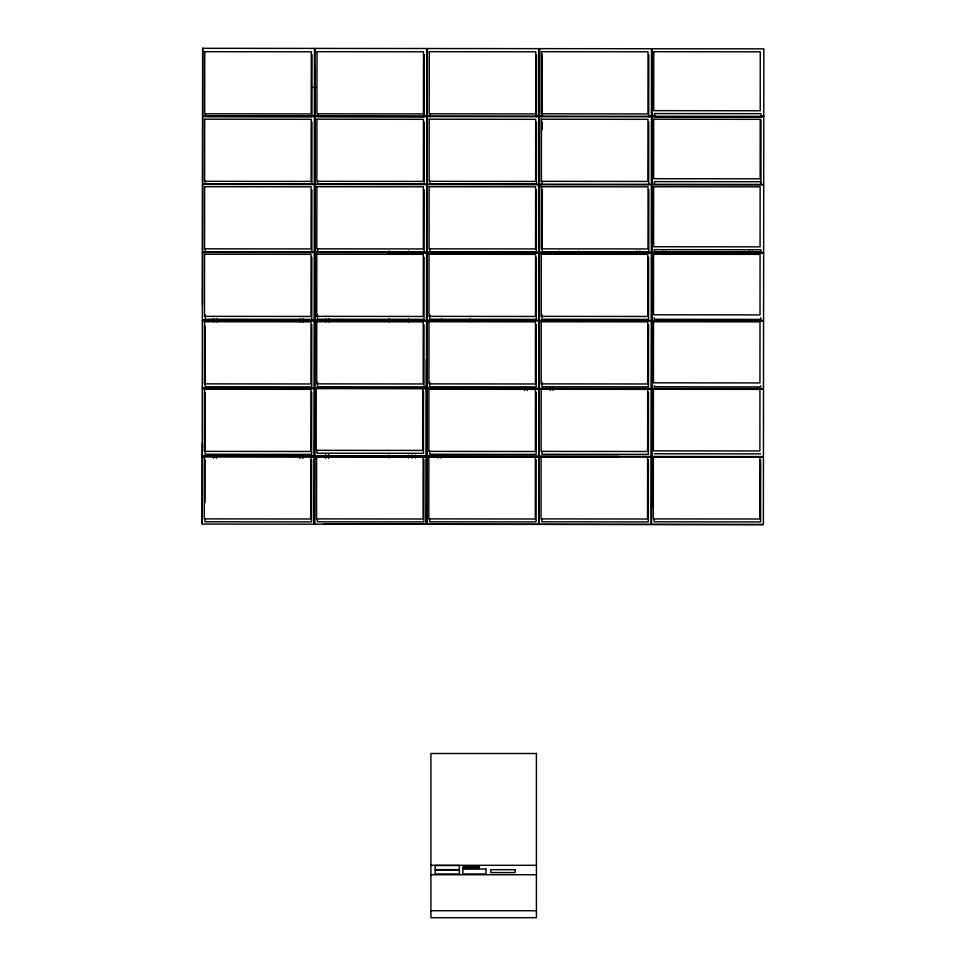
<?xml version="1.0" encoding="UTF-8"?>
<svg xmlns="http://www.w3.org/2000/svg" width="966" height="966" viewBox="0 0 966 966"><rect width="100%" height="100%" fill="white"/><g stroke="black" fill="none" stroke-linecap="round" stroke-linejoin="round"><path stroke-width="1.45" d="M202.22 456.024L202.292 388.501L314.119 388.622L314.047 456.133L202.22 456.024L314.047 456.133M202.292 387.982L202.365 320.47L314.179 320.579L314.107 388.103L202.292 387.982M202.292 523.934L202.365 456.689L313.902 456.797M202.365 455.892L202.377 442.971M202.51 305.413L202.57 252.561M202.57 251.764L202.631 184.518M202.703 116.475L202.631 183.721L205.649 183.721M202.703 115.691L202.775 48.433M204.357 456.761L204.297 518.875L310.786 518.984L310.847 456.87M205.082 518.827L205.082 521.785L311.571 521.894L311.644 459.78M205.094 502.561L205.142 459.671M205.215 392.16L205.142 454.274L311.644 454.382L311.704 392.268M205.275 326.122L205.215 386.762L311.716 386.859L311.776 324.745M205.287 314.807L205.287 319.239L311.776 319.348L311.837 257.234M205.347 248.769L205.347 251.728L311.849 251.836L311.909 189.722M205.42 181.258L205.42 184.216L311.909 184.325L311.97 122.211M205.48 113.747L205.48 116.705L311.982 116.801L312.042 54.7M205.987 183.552L205.975 184.289M213.305 457.884L213.317 454.865M213.45 321.811L213.45 318.828M213.522 457.981L213.522 454.95M216.263 457.981L216.275 454.95M216.481 457.884L216.481 454.877M216.613 321.811L216.613 318.828M299.81 457.969L299.822 454.95M299.943 321.895L299.955 318.913M300.028 458.053L300.028 455.034M302.769 458.053L302.769 455.046M302.974 457.969L302.986 454.962M303.119 321.895L303.119 318.913M314.578 456.664L314.505 524.176L426.332 524.284L426.392 456.773L314.578 456.664M314.578 456.145L314.638 388.622L426.465 388.73L426.392 456.254L314.578 456.145L426.392 456.242M314.638 524.043L314.711 456.797L426.26 456.906L426.187 524.152L323.598 524.055M314.711 456L314.783 388.755M314.783 387.958L314.844 320.712L426.392 320.833M314.844 319.927L314.916 252.669M314.916 251.885L314.976 184.639M315.049 116.596L314.988 183.842L317.995 183.842M315.097 66.485L315.049 115.799L318.068 115.799M316.606 456.773L316.546 518.887L423.048 518.996L423.108 456.882M316.969 450.253L316.969 453.211L423.47 453.32L423.531 391.206M317.343 518.839L317.331 521.797L423.832 521.894L423.893 459.78M317.476 382.331L317.464 386.762L423.965 386.871L424.026 324.757M317.536 314.819L317.536 319.251L424.038 319.36L424.098 257.246M317.609 248.781L317.609 251.74L424.098 251.836L424.159 189.734M317.669 181.27L317.669 184.228L424.171 184.325L424.231 122.211M317.742 113.747L317.742 116.705L424.231 116.814L424.291 54.7M325.518 457.993L325.518 454.986M325.651 321.92L325.663 318.937M325.735 458.089L325.735 455.058M328.476 458.089L328.476 455.071M328.681 458.005L328.681 454.986M328.814 321.92L328.826 318.949M389.044 457.993L389.044 454.974M389.177 321.811L389.189 318.792M389.25 254.01L389.25 250.991M408.328 458.005L408.34 454.998M408.473 321.835L408.473 318.816M408.546 254.022L408.546 251.003M412.023 458.077L412.023 455.071M415.187 458.089L415.187 455.071M426.26 456.121L426.32 388.863M426.32 388.078L426.356 359.678M426.924 456.254L426.984 388.73L538.811 388.839L538.738 456.35L426.924 456.242L538.738 456.363M427.322 48.529L427.262 116.041L539.076 116.149L539.149 48.638L427.322 48.529M427.057 456.121L427.129 388.863M427.129 388.078L427.153 359.678M428.868 456.773L428.795 518.887L535.297 518.996L535.357 456.882M429.592 518.839L429.592 521.797L536.082 521.906L536.142 459.792M429.665 451.327L429.653 454.286L536.154 454.394L536.215 392.281M429.725 382.331L429.725 386.774L536.215 386.871L536.287 324.769M429.798 314.819L429.785 319.263L536.287 319.36L536.347 257.246M429.858 248.781L429.858 251.74L536.359 251.848L536.42 189.734M429.93 181.27L429.93 184.228L536.42 184.337L536.48 122.223M429.991 116.717L429.991 113.759M437.731 458.113L437.731 455.095M440.894 458.113L440.894 455.095M469.621 321.69L469.621 318.695M524.514 390.518L524.514 387.487M527.255 390.518L527.255 387.487M536.492 116.826L536.553 54.712M538.847 213.257L538.871 184.856M538.871 184.059L538.943 116.814M539.004 48.771L538.943 116.017L535.925 116.017M541.117 456.785L541.057 518.899L647.546 519.008M541.841 518.851L541.841 521.809L648.343 521.906L648.403 459.804M541.914 451.339L541.914 454.298L648.403 454.394M541.986 382.343L541.974 386.774L648.476 386.883L648.536 324.769M542.047 314.831L542.047 319.263L648.536 319.372L648.609 257.258M542.18 184.24L542.18 181.282M542.228 129.516L542.24 122.127M542.24 116.717L542.312 54.615M542.337 189.626L542.276 251.74L648.766 251.848L648.826 189.734M550.354 390.53L550.354 387.511M553.095 390.53L553.107 387.523M559.085 254.179L559.097 251.16M578.38 254.191L578.38 251.172M636.787 253.961L636.787 250.979M639.951 253.961L639.951 250.979M647.546 518.996L647.618 456.894M648.403 454.382L648.464 392.281M648.681 184.325L648.741 122.223M648.741 116.814L648.802 54.712M651.688 388.429L651.748 320.917L763.575 321.026L763.502 388.549L651.688 388.429L651.893 321.05M651.7 507.029L651.76 457.135M651.76 456.338L651.821 389.093L763.369 389.201M651.893 320.253L651.953 253.007L763.502 253.128M651.953 252.211L652.026 184.965M652.026 184.18L652.098 116.922M652.159 48.892L652.098 116.137L655.105 116.137M654.103 518.851L654.103 521.809L760.592 521.918L760.653 459.804M654.163 453.766L760.665 453.875M654.236 385.736L654.236 386.786L760.725 386.895L760.725 385.832M654.296 317.693L654.296 319.275L760.797 319.372L760.797 317.79M654.429 184.24L654.441 181.608L760.93 181.717M662.628 253.986L662.628 251.003M665.791 253.986L665.791 251.003M749.133 254.07L749.133 251.088M752.297 254.07L752.297 251.1M757.32 389.346L757.32 388.368M760.93 184.349L760.991 119.603M430.921 865.307L536.408 865.307M430.921 874.725L536.408 874.725M430.921 910.721L536.408 910.721M313.069 87.435L316.087 87.435M311.233 115.787L314.24 115.799M423.579 115.908L426.598 115.908M427.395 115.908L430.413 115.908M539.74 116.017L542.759 116.017M648.271 116.125L651.289 116.125M760.616 116.234L763.635 116.246M311.161 183.83L314.179 183.83M538.074 186.076L541.081 186.076M388.018 252.754L426.453 252.79M427.262 252.79L538.799 252.899M539.608 252.899L651.156 253.007M202.498 320.603L314.047 320.712M427.189 320.833L495.824 320.905M424.968 386.992L427.974 386.992M511.533 388.948L538.666 388.984M539.475 388.984L651.012 389.093M539.269 456.363L618.723 456.447M538.605 457.027L427.057 456.918L426.996 524.152L538.533 524.26M539.402 457.027L619.291 457.099M539.342 524.272L650.879 524.381M651.688 524.381L763.225 524.49M441.571 319.154L443.708 321.292M202.22 456.544L202.16 524.067L313.974 524.176L314.047 456.664L202.22 456.556M202.425 252.428L202.365 319.939L314.179 320.048L314.252 252.537L202.425 252.428M202.498 184.385L202.425 251.909L314.252 252.005L314.312 184.494L202.498 184.385M202.558 116.343L202.498 183.866L314.312 183.963L314.385 116.451L202.558 116.343M202.631 48.3L202.558 115.823L314.385 115.92L314.457 48.409L202.631 48.312M204.418 389.25L204.357 451.364L310.859 451.472L310.919 389.358L204.418 389.25M204.49 321.738L204.43 383.852L310.919 383.961L310.98 321.847L204.49 321.738M204.55 254.227L204.49 316.341L310.992 316.437L311.052 254.324L204.55 254.227M204.623 186.704L204.563 248.817L311.052 248.926L311.124 186.812L204.623 186.704M204.695 119.192L204.623 181.306L311.124 181.415L311.185 119.301L204.695 119.192M204.756 51.681L204.695 113.795L311.197 113.903L311.257 51.79L204.756 51.681M314.711 320.579L314.638 388.103L426.465 388.199L426.525 320.688L314.711 320.579M314.771 252.537L314.711 320.06L426.525 320.157L426.598 252.645L314.771 252.537M314.844 184.494L314.771 252.017L426.598 252.114L426.67 184.603L314.844 184.506M314.916 116.451L314.844 183.975L426.67 184.083L426.731 116.56L314.916 116.463M314.976 48.409L314.916 115.932L426.731 116.041L426.803 48.517L314.976 48.421M316.244 388.199L316.184 450.313L422.673 450.41L422.734 388.296L316.244 388.199M316.739 321.738L316.679 383.852L423.18 383.961L423.241 321.847L316.739 321.738M316.812 254.227L316.751 316.341L423.241 316.45L423.301 254.336L316.812 254.227M316.872 186.716L316.812 248.83L423.313 248.938L423.374 186.824L316.872 186.716M316.945 119.204L316.884 181.318L423.374 181.415L423.446 119.313L316.945 119.204M317.017 51.693L316.945 113.807L423.446 113.903L423.506 51.79L317.017 51.693M426.924 456.773L426.851 524.297L538.678 524.393L538.738 456.882L426.924 456.773M427.057 320.688L426.984 388.211L538.811 388.32L538.871 320.797L427.057 320.7M427.129 252.645L427.057 320.157L538.871 320.277L538.943 252.754L427.129 252.657M427.189 184.603L427.129 252.126L538.943 252.235L539.016 184.723L427.189 184.603M427.262 116.56L427.189 184.083L539.016 184.192L539.076 116.681L427.262 116.572M428.928 389.262L428.868 451.376L535.369 451.484L535.43 389.37L428.928 389.262M429.001 321.75L428.94 383.864L535.43 383.973L535.49 321.859L429.001 321.75M429.061 254.239L429.001 316.353L535.502 316.45L535.562 254.348L429.061 254.239M429.133 186.728L429.073 248.842L535.562 248.938L535.623 186.824L429.133 186.728M429.194 119.204L429.133 181.318L535.635 181.427L535.695 119.313L429.194 119.204M429.266 51.693L429.206 113.807L535.695 113.916L535.768 51.802L429.266 51.693M539.269 456.882L539.197 524.393L651.024 524.514L651.084 456.99L539.269 456.894M539.342 388.839L539.269 456.35L651.084 456.471L651.156 388.948L539.33 388.851M539.402 320.797L539.342 388.32L651.156 388.429L651.229 320.917L539.402 320.797M539.475 252.754L539.402 320.277L651.229 320.386L651.289 252.875L539.475 252.766M539.535 184.723L539.475 252.235L651.289 252.343L651.362 184.832L539.535 184.723M539.608 116.681L539.535 184.192L651.362 184.301L651.422 116.789L539.608 116.681M539.68 48.638L539.608 116.162L651.422 116.258L651.495 48.747L539.668 48.638M541.189 389.274L541.117 451.388L647.618 451.484L647.679 389.383L541.189 389.274M541.25 321.763L541.189 383.876L647.691 383.973L647.751 321.859L541.25 321.763M541.322 254.239L541.262 316.353L647.751 316.462L647.812 254.348L541.322 254.239M541.455 119.216L541.395 181.33L647.884 181.439L647.945 119.325L541.455 119.216M541.515 51.705L541.455 113.819L647.957 113.916L648.017 51.802L541.515 51.705M541.552 186.728L541.479 248.842L647.981 248.938L648.041 186.824L541.552 186.728M651.615 456.99L651.555 524.514L763.369 524.623L763.442 457.111L651.615 456.99M651.688 388.96L651.615 456.471L763.442 456.58L763.502 389.069L651.688 388.96M651.821 252.875L651.748 320.398L763.575 320.495L763.635 252.983L651.821 252.875M651.893 184.832L651.821 252.355L763.635 252.452L763.708 184.941L651.893 184.832M651.953 116.789L651.881 184.313L763.708 184.409L763.78 116.898L651.953 116.801M652.026 48.747L651.953 116.27L763.78 116.367L763.84 48.855L652.026 48.759M653.366 456.797L653.306 518.911L759.807 519.008L759.868 456.894L653.366 456.797M653.439 389.274L653.378 450.868L759.88 450.965L759.94 389.383L653.439 389.274M653.511 321.763L653.451 382.826L759.94 382.922L760 321.871L653.511 321.763M653.571 254.251L653.511 314.783L760.013 314.892L760.073 254.36L653.571 254.251M653.644 186.74L653.584 246.741L760.073 246.849L760.133 186.836L653.644 186.74M653.704 119.229L653.644 178.698L760.145 178.807L760.206 119.325L653.704 119.229M653.777 51.705L653.716 110.655L760.218 110.764L760.266 51.814L653.777 51.705M654.368 249.651L654.368 251.752L760.858 251.86L760.87 249.747L654.368 249.651M654.501 113.565L654.501 116.729L761.003 116.838L761.003 113.674L654.501 113.565M536.408 753.504L430.921 753.504L430.921 917.7L536.408 917.7L536.408 753.504M459.393 865.524L435.135 865.524L435.135 869.617L459.393 869.617L459.393 865.524M469.778 865.753L463.294 865.753L463.294 866.719L469.778 866.719L469.778 865.753M479.088 865.778L471.698 865.778L471.698 866.743L479.088 866.743L479.088 865.778M479.088 867.444L462.859 867.444L462.859 868.398L479.088 868.398L479.088 867.444M485.934 869.026L462.871 869.026L462.871 874.001L485.934 874.001L485.934 869.026M515.035 869.69L490.776 869.69L490.776 872.588L515.035 872.588L515.035 869.69M459.405 869.907L435.135 869.907L435.135 874.001L459.405 874.001L459.405 869.907"/></g></svg>
